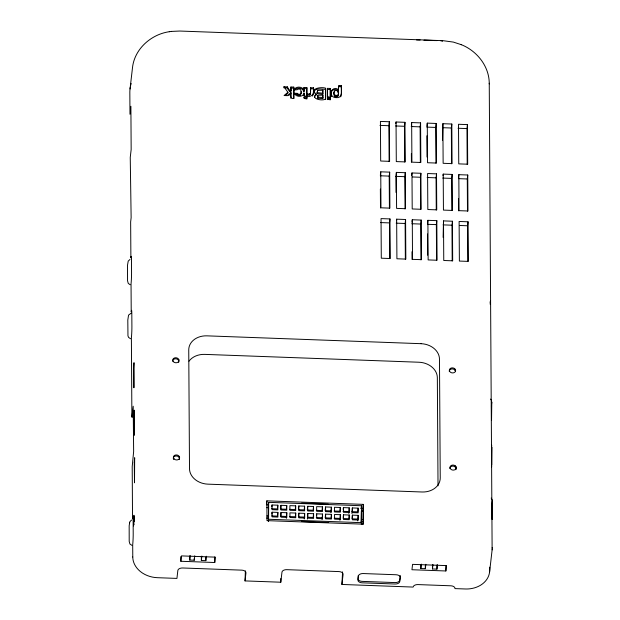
<?xml version="1.0" encoding="UTF-8"?>
<svg xmlns="http://www.w3.org/2000/svg" width="620" height="620" viewBox="0 0 620 620"><rect width="100%" height="100%" fill="white"/><g stroke="black" fill="none" stroke-linecap="round" stroke-linejoin="round"><path stroke-width="0.93" d="M133.726 521.079C133.943 516.755 133.633 528.465 133.85 524.14M133.509 521.691L133.509 525.977L133.959 515.267L134.029 521.412L133.912 516.654L133.602 519.327M492.125 549.863L489.25 83.243C489.141 66.115 476.827 50.794 461.226 44.64M133.447 520.939L133.494 519.909M492.148 549.591L489.591 572.02M130.037 88.955L132.486 67.766C134.447 48.918 151.233 34.216 169.516 31.682M129.975 259.462L128.208 261.105L127.519 265.159L127.55 280.806L128.27 283.425L130.216 284.758M131.083 313.224L128.557 315.107L127.805 320.044L127.96 335.908L128.611 337.427L130.556 338.753M133.672 417.074L131.889 417.012L133.199 406.224L133.641 451.453L132.207 466.628L132.533 518.839A8.052 0.465 -87.9 0 1 133.13 520.552L133.207 533.51A8.052 0.465 -87.9 0 1 132.696 544.763L132.781 557M131.626 520.033L129.867 521.683L129.169 525.737L129.2 541.384L129.921 544.004L131.866 545.337M178.63 360.46L178.754 359.399M173.492 459.366L173.616 458.304M179.25 457.645L179.374 456.584M180.846 561.271L181.458 555.9L215.365 557.14L214.753 562.511L180.846 561.271L180.815 556.636M194.734 555.814L194.223 560.224L189.759 560.062L190.27 555.652M206.336 556.241L205.825 560.65L201.361 560.488L201.872 556.07M283.844 87.815L283.96 86.754L287.401 86.877C288.889 90.078 292.051 93.388 290.92 87.009L293.787 87.11L293.857 98.472C290.067 99.386 290.726 94.922 290.958 92.558L287.494 95.666L284.061 95.542L287.928 92.31L283.96 86.754M290.943 90.342C290.772 94.077 287.665 88.931 287.277 87.939L287.401 86.877M287.928 92.31L287.804 93.372L285.223 95.527M289.881 91.644L290.005 90.582M290.137 91.776L290.261 90.714M290.369 91.783L290.493 90.722M290.819 91.403L290.92 87.009M290.71 91.628L290.834 90.574M290.865 98.34L290.958 92.558M293.733 98.588L293.787 87.11M294.128 90.9C294.237 85.266 304.877 86.219 303.878 91.806C303.11 87.676 296.546 86.885 294.407 90.257M301.173 93.109C300.654 94.782 298.034 94.736 297.22 93.349L294.361 93.24L294.237 94.302L297.096 94.403C302.405 99.301 302.707 85.568 297.034 89.776L294.252 89.838M297.096 94.403L297.22 93.349M297.515 94.914L297.631 93.86M298.158 95.286L298.282 94.225M299.847 95.348L299.971 94.287M245.396 570.896L245.024 580.909L280.798 582.219L281.968 572.152A4.472 2.651 -0.4 0 1 286.735 569.664L338.931 571.578A4.472 2.651 -0.4 0 1 343.085 574.391L341.922 584.458L413.129 587.07A4.472 2.651 -0.4 0 1 417.896 584.582L450.825 585.792A4.472 2.651 -0.4 0 1 454.979 588.605L465.287 588.977A24.552 19.708 6.6 0 0 470.068 588.775A24.606 19.755 6.6 0 0 479.872 585.621L480.825 585.055A24.606 19.755 6.6 0 0 489.699 570.082L489.676 567.184M300.499 95.023L300.623 93.969M245.024 580.909L245.946 572.957A4.472 2.651 -0.4 0 0 241.792 570.152L182.621 567.982A4.472 2.651 -0.4 0 0 177.847 570.462L176.933 578.413L157.441 577.693A24.614 19.762 6.6 0 1 142.794 573.26L141.848 572.632A24.614 19.762 6.6 0 1 132.765 556.985M303.878 91.806L303.978 87.49L306.846 87.591L306.9 96.379L304.443 95.953L304.017 93.109C303.11 97.549 295.686 97.255 294.361 93.24M303.901 95.527L304.017 93.109M304.04 97.03L303.916 98.092L306.784 98.193L306.9 97.139L304.04 97.03L304.459 98.534L306.916 98.952L306.9 97.139M306.768 96.557L306.846 87.591M307.303 96.674L307.419 94.054L309.388 94.008L310.543 93.109L310.651 87.73L313.519 87.839C314.983 92.186 312.48 97.464 307.435 96.394L307.419 94.054M307.295 95.108L309.272 95.069L309.388 94.008M309.272 95.069L310.419 94.17L310.651 87.73M309.992 94.744L310.116 93.69M310.419 94.17L310.543 93.109M312.41 96.069L313.309 94.333L313.519 87.839M266.879 500.844L267.003 520.637L363.374 524.171L363.25 504.37L266.879 500.844L266.422 504.82L268.344 504.889M361.367 524.52L361.468 505.75L268.669 502.347L268.251 507.78M316.293 94.077C309.923 98.991 323.167 101.37 325.593 98.906L325.632 88.28C322.462 86.537 308.512 88.397 316.293 94.077L316.177 95.139L314.913 95.984L314.472 97.418M317.122 93.248L317.665 90.396L322.857 90.226L322.757 94.256L317.556 93.736L317.115 91.892M317.541 91.458L317.665 90.396M266.794 507.664L268.576 507.726L268.336 521.25M317.556 93.736L317.246 92.194M317.417 97.231L318.021 95.263L322.888 95.147L322.788 98.619L317.913 98.177L317.417 97.231L317.897 96.325M268.569 521.118L268.669 502.347M317.541 97.782L317.657 95.635M317.913 98.177L317.665 96.72M271.824 506.842L272.033 504.99L277.838 505.199L277.861 509.88L272.064 509.671L272.033 504.99M271.862 514.042L272.079 512.19L277.876 512.399L277.907 517.08L272.11 516.871L272.079 512.19M322.857 90.226L322.757 94.256M322.888 95.147L322.788 98.619M325.57 99.51L325.632 88.28M277.838 505.199L277.404 508.911L271.606 508.702M277.876 512.399L277.45 516.111L271.653 515.894M327.36 97.069L327.43 88.35L330.297 88.451L330.351 97.239L328.344 97.077L327.585 96.441L327.43 88.35M327.376 99.642L327.492 97.89L330.359 97.999L330.367 99.812L327.91 99.394L327.492 97.89M327.771 97.875L327.895 96.813M280.961 505.315L280.527 509.028L286.332 509.237L286.758 505.532L280.961 505.315L280.984 509.996L286.789 510.206L286.758 505.532M281 512.515L280.573 516.228L286.37 516.437L286.804 512.732L281 512.515L281.031 517.196L286.835 517.406L286.804 512.732M330.228 97.418L330.297 88.451M330.359 97.999L330.235 99.053L327.368 98.952M334.49 91.078C332.863 93.155 333.854 97.681 337.133 96.627L337.869 96.131C339.427 94.038 338.489 89.551 335.211 90.59L334.49 91.078L333.909 92.938L334.513 94.945L337.257 95.565L338.412 94.279M334.389 96.007L334.513 94.945M335.141 96.549L335.265 95.496M336.156 96.759L336.272 95.705M337.133 96.627L337.257 95.565M337.799 92.264L337.923 91.21M331.01 93.008C331.297 89.505 336.35 88.311 338.412 90.969L338.613 86.211L339.365 85.63L341.287 85.622L341.341 93.845L340.806 96.829M338.489 87.273L338.915 85.862M337.869 96.131L337.993 95.069M338.412 90.969L338.613 86.211M338.791 86.924L339.365 85.63M331.065 92.938C330.879 95.697 333.413 97.735 336.04 97.642C343.185 98.51 341.333 90.125 341.287 85.622M295.678 505.858L295.709 510.539L289.912 510.322L289.881 505.641L295.678 505.858L295.252 509.562L289.455 509.353M295.724 513.058L295.755 517.739L289.959 517.522L289.928 512.841L295.724 513.058L295.298 516.762L289.494 516.553M298.483 508.749L298.801 505.974L304.606 506.183L304.629 510.864L298.832 510.647L298.801 505.974M298.53 515.948L298.848 513.174L304.653 513.383L304.676 518.064L298.879 517.847L298.848 513.174M304.606 506.183L304.172 509.896L298.375 509.679M304.234 518.963L304.653 513.383M307.729 506.3L307.295 510.004L313.1 510.221L313.526 506.509L307.729 506.3L307.753 510.981L313.557 511.19L313.526 506.509M307.357 519.079L307.776 513.5L313.573 513.709L313.604 518.39L307.799 518.181L307.776 513.5M313.573 513.709L313.147 517.421L307.342 517.204M316.479 515.677L316.696 513.825L322.493 514.034L322.524 518.715L316.727 518.506L316.696 513.825M322.447 506.835L322.478 511.515L316.68 511.306L316.649 506.625L322.447 506.835L322.02 510.547L316.223 510.33M322.075 519.614L322.493 514.034M325.57 506.951L325.144 510.663L330.94 510.872L331.375 507.168L325.57 506.951L325.601 511.632L331.406 511.841L331.375 507.168M325.616 514.15L325.19 517.863L330.987 518.072L331.421 514.368L325.616 514.15L325.647 518.832L331.444 519.041L331.421 514.368M340.295 507.493L340.326 512.174L334.529 511.957L334.498 507.276L340.295 507.493L339.869 511.198L334.064 510.989M339.923 520.273L340.341 514.693L334.544 514.476L334.567 519.157L340.372 519.374L340.341 514.693M380.378 174.987L380.75 171.817L389.67 172.143L389.895 208.134L380.974 207.809L380.75 171.817M343.201 509.462L343.418 507.61L349.215 507.819L349.246 512.5L343.449 512.283L343.418 507.61M343.139 517.584L343.464 514.809L349.262 515.019L349.293 519.7L343.496 519.482L343.464 514.809M389.12 161.448L388.895 125.713L389.352 121.745L380.424 121.419L380.68 161.014L389.6 161.34L389.352 121.745M348.804 513.399L349.215 507.819M342.589 571.857L341.922 584.458M349.262 515.019L348.835 518.723L343.038 518.514M389.414 208.32L389.213 176.111L389.67 172.143M395.862 123.582L396.041 121.993L404.969 122.318L405.216 161.913L396.296 161.588L396.041 121.993M351.928 513.515L352.338 507.935L358.143 508.144L358.174 512.825L352.369 512.616L352.338 507.935M352.385 515.135L351.959 518.839L357.756 519.056L358.19 515.344L352.385 515.135L352.416 519.816L358.213 520.025L358.19 515.344M389.732 258.641L389.507 222.906L389.965 218.93L381.044 218.604L381.292 258.199L390.22 258.524L389.965 218.93M396.002 192.464L395.901 176.359L396.366 172.383L405.286 172.717L405.511 208.708L396.591 208.382L396.366 172.383M358.143 508.144L357.709 511.857L351.912 511.639M404.736 162.022L404.504 126.286L404.969 122.318M361.15 508.532L361.468 505.75M361.119 522.056L361.375 511.128L363.157 511.19L362.971 521.591L361.181 521.529M362.808 511.182L363.25 504.37M396.474 220.767L396.661 219.17L405.581 219.503L405.837 259.098L396.909 258.772L396.661 219.17M358.027 577.77L358.298 575.383M405.031 208.894L404.829 176.684L405.286 172.717M411.386 124.946L411.657 122.558L420.585 122.892L420.833 162.487L411.913 162.161L411.657 122.558M405.348 259.214L405.124 223.479L405.581 219.503M411.703 175.344L411.975 172.957L420.903 173.282L421.127 209.281L412.207 208.956L411.975 172.957M420.344 162.595L420.12 126.86L420.585 122.892M411.998 222.131L412.277 219.744L421.197 220.077L421.453 259.672L412.525 259.346L412.277 219.744M420.647 209.467L420.438 177.258L420.903 173.282M426.909 126.317L427.273 123.132L436.193 123.465L436.449 163.06L427.529 162.734L427.273 123.132M420.964 259.788L420.74 224.053L421.197 220.077M435.961 163.168L435.736 127.433L436.193 123.465M427.521 223.502L427.893 220.325L436.813 220.65L437.061 260.245L428.141 259.92L427.893 220.325M436.263 210.04L436.054 177.832L436.519 173.856L427.591 173.53L427.823 209.529L436.743 209.854L436.519 173.856M442.51 140.236L442.889 123.706L451.81 124.031L452.065 163.633L443.137 163.3L442.889 123.706M436.581 260.361L436.356 224.626L436.813 220.65M443.021 175.692L443.207 174.104L452.135 174.429L452.36 210.428L443.439 210.095L443.207 174.104M451.577 163.742L451.352 128.007L451.81 124.031M443.122 237.421L443.502 220.898L452.43 221.224L452.678 260.819L443.757 260.493L443.502 220.898M451.879 210.606L451.67 178.405L452.135 174.429M452.197 260.927L451.964 225.2L452.43 221.224M458.459 177.855L458.823 174.677L467.743 175.003L467.976 210.994L459.048 210.668L458.823 174.677M467.193 164.316L466.969 128.58L467.426 124.605L458.506 124.279L458.754 163.874L467.682 164.199L467.426 124.605M425.847 564.285L425.336 568.695L420.871 568.532L421.383 564.122M467.488 211.18L467.286 178.978L467.743 175.003M467.813 261.501L467.581 225.773L468.046 221.797L459.118 221.472L459.374 261.067L468.294 261.392L468.046 221.797M455.491 371.566A3.131 2.511 6.6 0 0 455.243 370.597L454.561 369.753L454.685 368.691A3.131 2.511 6.6 0 0 450.74 368.233A3.131 2.511 6.6 0 0 449.608 371.256L450.291 372.093A3.131 2.511 6.6 0 0 454.235 372.55A3.131 2.511 6.6 0 0 455.367 369.536L454.685 368.691M455.243 370.597L455.367 369.536M437.441 564.712L436.937 569.121L432.473 568.958L432.985 564.549M455.871 469.712A3.131 2.511 6.6 0 0 455.863 467.782L455.181 466.945L455.305 465.884A3.131 2.511 6.6 0 0 451.36 465.426A3.131 2.511 6.6 0 0 450.229 468.441L450.911 469.286A3.131 2.511 6.6 0 0 454.855 469.743A3.131 2.511 6.6 0 0 455.987 466.728L455.305 465.884M455.863 467.782L455.987 466.728M445.865 570.974L446.478 565.611L412.564 564.363L411.959 569.734L445.865 570.974L445.827 565.425M490.149 304.149L490.575 300.467L490.125 302.304M129.557 522.528L129.441 523.35M492.048 447.074L491.8 465.101M303.893 94.163L303.312 95.635M491.451 466.969L491.73 466.232M416.532 39.951L420.151 39.99M288.757 95.48L290.834 93.612M171.36 31.419L179.823 31.039L443.052 40.68L453.375 42.09L461.435 44.718M169.299 31.713L171.546 31.387M339.241 86.692L341.163 86.676M437.1 40.61L424.607 40.153A1.79 1.434 6.6 0 0 423.925 40.238M440.673 40.742L442.409 40.897A22.359 1.302 -87.9 0 0 442.269 41.315M284.696 87.846L287.277 87.939M290.796 88.071L293.663 88.172M303.854 88.544L306.722 88.652M310.527 88.792L313.394 88.892M325.508 89.342C322.454 89.358 313.147 87.257 314.123 93.31M327.306 89.404L330.173 89.513M322.881 93.202L317.68 92.674M322.904 97.557L318.037 97.115M379.967 125.387L388.895 125.713M395.583 125.961L404.504 126.286M411.2 126.534L420.12 126.86M426.816 127.108L435.736 127.433M442.432 127.681L451.352 128.007M458.041 128.255L466.969 128.58M380.285 175.786L389.213 176.111M395.901 176.359L404.829 176.684M412.409 176.964L420.438 177.258M427.134 177.506L436.054 177.832M442.75 178.072L451.67 178.405M458.366 178.645L467.286 178.978M380.587 222.58L389.507 222.906M396.203 223.154L405.124 223.479M411.812 223.727L420.74 224.053M427.428 224.301L436.356 224.626M443.044 224.874L451.964 225.2M459.552 225.478L467.581 225.773M301.553 503.177L328.321 504.161M360.863 508.284L362.785 508.354M342.992 511.314L348.789 511.523M298.422 516.879L304.219 517.088M316.27 517.529L322.067 517.746M334.11 518.188L339.915 518.398M266.848 515.941L268.63 516.003M361.429 519.405L363.212 519.475M266.6 518.057L268.382 518.126M268.778 519.265L361.576 522.668M328.437 522.521L301.669 521.536L301.669 520.816M434.426 40.517L435.108 40.649M490.56 399.063L491.536 400.427M491.187 498.054L492.381 500.154M338.528 89.908C335.25 86.064 329.329 90.419 331.018 94.961M491.389 444.641L491.815 445.416M331.258 95.837L331.646 96.635M301.033 91.574L301.219 92.876M338.264 93.07L338.427 94.17M489.25 83.243L489.25 83.894M492.195 547.592L492.195 548.243M458.49 198.54L458.568 210.854M438.022 485.824L437.34 377.665A18.337 14.717 6.6 0 0 418.95 362.235L204.802 354.384A18.337 14.717 6.6 0 0 189.007 361.181M436.906 564.99L436.937 569.121M432.442 564.828L432.473 568.958M426.87 135.803L427.002 157.046M427.49 233.957L427.63 255.2M425.312 565.394L425.336 568.695M420.848 564.402L420.871 568.532M411.37 153.574L411.424 162.269M411.99 251.728L412.044 259.454M380.37 189.046L380.494 207.995M362.871 521.552L362.886 524.38M357.756 519.056L357.771 520.924M330.94 510.872L330.956 512.748M303.978 87.49L304.002 90.752M286.37 516.437L286.386 518.312M280.775 578.514L280.798 582.219M214.722 556.954L214.753 562.511M205.801 557.357L205.825 560.65M201.337 556.365L201.361 560.488M194.207 558.581L194.223 560.224M189.736 555.939L189.759 560.062M131.889 417.012L131.386 337.784A8.052 0.465 -87.9 0 0 131.897 326.538L131.812 313.581A8.052 0.465 -87.9 0 0 131.223 311.868L131.045 283.79A8.052 0.465 -87.9 0 0 131.556 272.544L131.471 259.586A8.052 0.465 -87.9 0 0 130.882 257.874L130.65 221.875L131.138 217.674L130.246 157.441L131.161 149.498L130.89 106.299L129.968 114.25L129.836 92.651A46.957 37.696 6.6 0 1 130.308 87.126M130.688 85.312A46.957 37.696 6.6 0 1 131.177 83.522M357.934 578.561A4.472 2.651 -0.4 0 0 362.088 581.374L395.01 582.583A4.472 2.651 -0.4 0 0 399.784 580.095L400.241 576.12A4.472 2.651 -0.4 0 0 400.164 575.43M173.244 458.389A3.131 2.511 6.6 0 1 176.964 456.057A3.131 2.511 6.6 0 1 179.265 459.575M172.631 361.204A3.131 2.511 6.6 0 1 176.351 358.864A3.131 2.511 6.6 0 1 178.645 362.382M449.857 468.526A3.131 2.511 6.6 0 1 451.771 466.271A3.131 2.511 6.6 0 1 455.181 466.945M449.244 371.341A3.131 2.511 6.6 0 1 451.159 369.086A3.131 2.511 6.6 0 1 454.561 369.753M491.428 405.534L491.544 420.476L491.784 401.923L491.428 405.534M492.055 504.525L492.171 519.459L492.42 500.89L492.055 504.525M133.657 367.528L133.905 387.779L134.005 362.677L133.657 367.528M133.959 415.043L134.207 435.294L134.308 410.192L133.959 415.043M134.261 462.559L134.509 482.81L134.664 457.723L134.261 462.559M358.399 576.027L357.942 580.002A4.472 2.651 -0.4 0 0 362.096 582.816L395.025 584.017A4.472 2.651 -0.4 0 0 399.792 581.537L400.249 577.561A4.472 2.651 -0.4 0 0 396.095 574.748L363.165 573.546A4.472 2.651 -0.4 0 0 358.399 576.027M421.096 343.689L206.948 335.846A18.337 14.717 6.6 0 0 188.744 349.928L189.503 468.72A18.337 14.717 6.6 0 0 207.886 484.15L422.034 491.993A18.337 14.717 6.6 0 0 440.239 477.911L439.479 359.12A18.337 14.717 6.6 0 0 421.096 343.689M174.026 458.885A3.131 2.511 6.6 0 0 179.382 458.513A3.131 2.511 6.6 0 0 176.072 454.933A3.131 2.511 6.6 0 0 174.026 458.885M173.406 361.7A3.131 2.511 6.6 0 0 178.769 361.328A3.131 2.511 6.6 0 0 175.452 357.74A3.131 2.511 6.6 0 0 173.406 361.7"/></g></svg>
